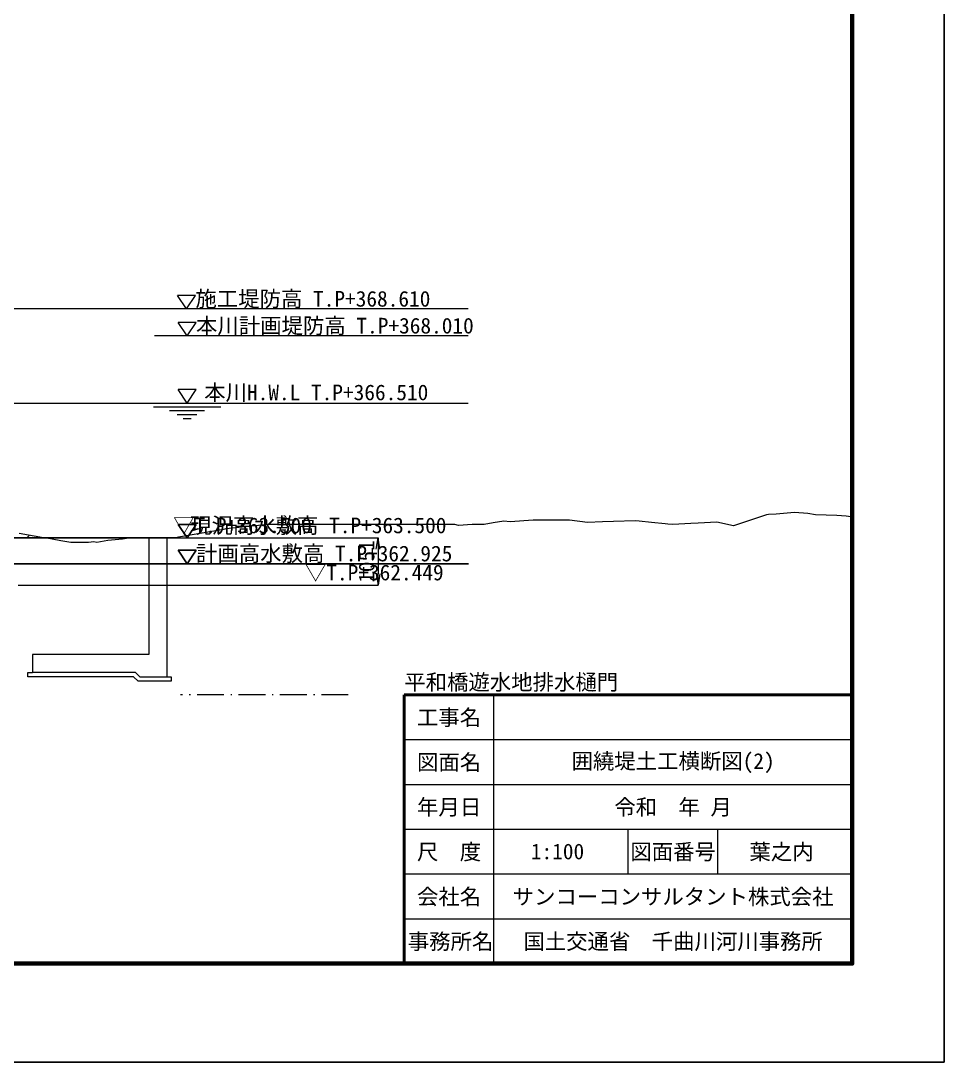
# Model space of a CAD drawing. Header units: millimetres. Extents: x -23295 to 84900, y -241468 to 58400.
# Drawn here: x 64291 to 84900, y -81156 to -57915 of the extents above; entities that cross this region are included whole.
import ezdxf
from ezdxf.enums import TextEntityAlignment as Align

# ---------------------------------------------------------------- set-up
doc = ezdxf.new("R2010")
doc.units = ezdxf.units.MM
doc.header["$LTSCALE"] = 100
doc.header["$PDSIZE"] = 300
doc.linetypes.add('SXF_一点短鎖線', pattern=[9.25, 6, -1.5, 0.25, -1.5])
doc.layers.get('Defpoints').update_dxf_attribs({"color": 191})
for name, color, linetype, lineweight in [('D-BGD', 7, 'Continuous', 13), ('D-BMK', 2, 'SXF_一点短鎖線', 13), ('D-BYP-STR7', 2, 'Continuous', 13), ('D-STR', 1, 'Continuous', 13), ('D-STR-DIM', 7, 'Continuous', 13), ('D-STR-HTXT', 7, 'Continuous', 13), ('D-STR-STRA', 6, 'Continuous', 25), ('D-STR-TXT', 7, 'Continuous', 13), ('D-TTL', 2, 'Continuous', 140), ('D-TTL-FRAM', 2, 'Continuous', 50), ('D-TTL-LINE', 7, 'Continuous', 13), ('D-TTL-TXT', 7, 'Continuous', 13), ('掘削', 4, 'Continuous', 13)]:
    doc.layers.add(name, color=color, linetype=linetype, lineweight=lineweight)
doc.styles.add('MS ゴシック', font='MS Gothic.ttf')
doc.styles.add('ＭＳ ゴシック', font='MS Gothic.ttf')
doc.dimstyles.new('DIM-100-F', dxfattribs={"dimscale": 100, "dimtxt": 3.5, "dimasz": 2.5, "dimexe": 0, "dimexo": 2, "dimgap": 0.8, "dimtad": 1, "dimdec": 0, "dimzin": 0, "dimdsep": 46, "dimtxsty": 'MS ゴシック', "dimblk": 'OPEN', "dimcen": 0.1, "dimclrd": 256, "dimclre": 256, "dimclrt": 256, "dimaunit": 1, "dimadec": 4, "dimazin": 0, "dimtfac": 1, "dimtdec": 0, "dimtmove": 2, "dimatfit": 3, "dimldrblk": 'OPEN', "dimfxl": 1, "dimtolj": 1, "dimtzin": 0, "dimlwd": -1, "dimlwe": -1, "dimarcsym": 0})

# ---------------------------------------------------------------- blocks, each defined once
blk = doc.blocks.new('_Open')
at = {"color": 0, "linetype": 'ByBlock', "lineweight": -2}
for p, q in [((-1, 0.167), (0, 0)), ((-1, -0.167), (0, 0)), ((0, 0), (-1, 0))]:
    blk.add_line(p, q, dxfattribs=at)
blk = doc.blocks.new('*D57')
at = {"layer": 'D-STR-DIM', "ltscale": 0.01, "transparency": 16777216}
for p, q in [((65031, -69456), (72265, -69456)), ((72265, -69706), (72265, -70257)), ((64234, -70507), (72265, -70507))]:
    blk.add_line(p, q, dxfattribs=at)
at = {"layer": 'Defpoints', "color": 0, "ltscale": 0.01, "transparency": 16777216}
for p in [(64831, -69456), (64034, -70507), (72265, -70507)]:
    blk.add_point(p, dxfattribs=at)
at = {"layer": 'D-STR-DIM', "ltscale": 0.01, "transparency": 16777216, "xscale": 250, "yscale": 250, "zscale": 250}
for p, rotation in [((72265, -69456), 90), ((72265, -70507), 270)]:
    blk.add_blockref('_Open', p, dxfattribs=dict(at, rotation=rotation))
at = {"layer": 'D-STR-DIM', "ltscale": 0.01, "transparency": 16777216, "insert": (72010, -69982), "char_height": 350, "attachment_point": 5, "rotation": 90, "style": 'MS ゴシック'}
blk.add_mtext('\\A1;1051', dxfattribs=at)

msp = doc.modelspace()

# ---------------------------------------------------------------- hatches: boundary and pattern name
at = {"layer": '掘削'}
h = msp.add_hatch(dxfattribs=at)
h.set_pattern_fill('ANSI33', color=256, scale=100)
h.set_pattern_definition([(45, (-164286.73, 137821.14), (-449.0128, 449.0128), []), (45, (-163837.7, 137821.14), (-449.0128, 449.0128), [317.5, -158.75])])
h.paths.add_polyline_path([(42896.3, -66056), (37078.6, -67718.2), (36987.2, -67784), (36571.8, -67969.5), (36112.9, -68174.4), (35995.1, -68226.9), (35888.5, -68274.5), (35703.1, -68407.9), (35418.4, -68584.4), (35156.1, -68701.5), (34841.7, -68927.8), (34699.8, -69005.2), (34423.7, -69128.5), (34265, -69199.4), (33850.9, -69456), (64831, -69456), (64799.2, -69450.5), (64254.3, -69356), (64086.9, -69327), (63795.8, -69356), (63677.6, -69356), (63354.5, -69356), (63100.8, -69286.8), (62792.5, -69202.6), (62622.1, -69173), (62524.1, -69129.3), (62255.9, -69009.5), (61947.4, -68956), (61789.2, -68901.2), (61523.5, -68782.5), (61370.7, -68714.3), (60804.9, -68657.9), (60794, -68656.4), (60791, -68655.5), (60785.9, -68653.2), (60424.8, -68492), (59782.6, -68205.3), (59716.5, -68175.8), (59640.5, -68141.9), (59448.5, -68056.1), (59063.8, -67884.4), (58779.3, -67757.4), (58593.7, -67674.5), (58487.1, -67626.9), (58092.1, -67450.6), (57910.4, -67376.1), (57861.3, -67356), (57776, -67332.7), (57495.1, -67256), (57333.7, -67212), (56772.7, -66961.5), (56756.9, -66952.9), (56396.5, -66693.5), (56180.2, -66597), (55769.4, -66413.6), (55664, -66366.5), (55603.5, -66323), (55297.8, -66050), (55026.8, -65882), (54766, -65765.6), (54450.1, -65624.6), (54199.2, -65512.5), (53873.4, -65278.1), (53833, -65249), (53762.7, -65198.5), (53296.6, -64909.6), (52759.4, -64669.7), (52719.9, -64656), (52511.1, -64656), (52368.1, -64656), (52143.2, -64656), (51756.1, -64656), (51566.5, -64656), (51269.5, -64656), (50989.8, -64656), (50903.3, -64656), (50752.8, -64656), (50413.1, -64656), (50170.9, -64656), (49836.3, -64656), (49749.5, -64656), (49438.4, -64656), (49259.6, -64656), (49072.2, -64656), (48746.2, -64656), (48682.9, -64656), (48339.8, -64715.5), (48106.2, -64756), (47742.9, -64819), (47607.4, -64842.5), (47529.5, -64877.3), (47241, -64956.1), (46952.8, -65034.8), (46739.6, -65093), (46508.7, -65156), (46376, -65192.3), (45884.6, -65411.7), (45776.3, -65456), (45736.2, -65467), (45222.6, -65607.2), (45043.9, -65687), (44732.9, -65740.9), (44645.9, -65764.7), (44311.4, -65856), (44069.2, -65922.2), (43945.2, -65977.5), (43729.6, -65985.5), (43212.8, -66056), (42915.7, -66056)])

# ---------------------------------------------------------------- linework, layer by layer
at = {"layer": 'D-BGD', "linetype": 'Continuous', "lineweight": 13}
msp.add_lwpolyline([(82850, -68981.3), (82763.8, -68975), (82709.2, -68970.9), (82507, -68956), (82031.4, -68938.5), (81855.5, -68908), (81555.8, -68885.9), (81150.7, -68926.3), (80979.1, -68930.7), (80932.7, -68940), (80402.4, -69118.1), (80200.3, -69186), (79825.6, -69107.2), (79411.6, -69127.8), (79248.9, -69135.9), (78845.5, -69156), (78735.5, -69145.1), (78672.2, -69138.8), (78369.2, -69108.6), (78095.5, -69081.3), (78003, -69072.1), (77518.8, -69089.9), (77270.6, -69099.1), (76942, -69111.2), (76538.2, -69056), (76365.3, -69056), (75835.6, -69056), (75805.8, -69056), (75788.6, -69056), (75725.1, -69056), (75211.9, -69093.9), (75073.3, -69080.1), (74832.3, -69121.9), (74635.2, -69156), (74368.7, -69156), (74058.5, -69178.9), (73974.7, -69156), (73829, -69156), (73242.3, -69156), (72905, -69156), (72825.7, -69156), (72328.3, -69156), (72143.6, -69156), (71822.3, -69156), (71751.6, -69156), (71411.2, -69156), (71174.9, -69156), (70819, -69156), (70678.8, -69156), (70598.2, -69156), (70299.6, -69156), (70021.4, -69156), (69815.7, -69156), (69444.7, -69193), (68943.2, -69243), (68868, -69256), (68847.7, -69259.6), (68812.4, -69265.7), (68291.3, -69356), (67809.1, -69439.7), (67749.1, -69456), (67714.6, -69456), (67586.8, -69456), (67137.9, -69456), (66805.8, -69456), (66650.4, -69471.5), (66561.1, -69480.4), (66230.4, -69513.4), (65984.4, -69556), (65918, -69544.5), (65802.5, -69556), (65407.7, -69556), (65185.6, -69517.5), (64831, -69456), (64799.2, -69450.5), (64254.3, -69356)], dxfattribs=at)
at = {"layer": 'D-BMK', "linetype": 'SXF_一点短鎖線'}
msp.add_line((71600, -72956), (67853.3, -72956), dxfattribs=at)
at = {"layer": 'D-BYP-STR7'}
msp.add_lwpolyline([(67549.2, -72556), (67649.2, -72556), (67649.2, -72656), (66907.7, -72656), (66807.7, -72556), (64449.2, -72556), (64449.2, -72456), (64549.2, -72456)], dxfattribs=at)
at = {"layer": 'D-STR'}
for p, q in [((67149.2, -69456), (67149.2, -72056)), ((67149.2, -69456), (67549.2, -69456)), ((67549.2, -69456), (67549.2, -72556)), ((64549.2, -72056), (64549.2, -72456)), ((67149.2, -72056), (64549.2, -72056)), ((66849.2, -72456), (64549.2, -72456)), ((66849.2, -72456), (66949.2, -72556)), ((66949.2, -72556), (67549.2, -72556))]:
    msp.add_line(p, q, dxfattribs=at)
at = {"layer": 'D-STR-HTXT', "linetype": 'Continuous'}
for p, q in [((68189, -64045.8), (67789, -64045.8)), ((67989, -64345.8), (67789, -64045.8)), ((67989, -64345.8), (68189, -64045.8)), ((74273.2, -64345.8), (52224.8, -64345.6)), ((68202.2, -64645.8), (67802.2, -64645.8)), ((68002.2, -64945.8), (67802.2, -64645.8)), ((68002.2, -64945.8), (68202.2, -64645.8)), ((74273.2, -64945.8), (67273.2, -64945.8))]:
    msp.add_line(p, q, dxfattribs=at)
at = {"layer": 'D-STR-HTXT'}
for p, q in [((68202.2, -66145.8), (67802.2, -66145.8)), ((68002.2, -66445.8), (67802.2, -66145.8)), ((68002.2, -66445.8), (68202.2, -66145.8)), ((54281.3, -66445.8), (74273.2, -66445.8)), ((68752.2, -66533.8), (67252.2, -66533.8)), ((68392.2, -66621.8), (67612.2, -66621.8)), ((68222.2, -66709.8), (67782.2, -66709.8)), ((68090.2, -66797.8), (67914.2, -66797.8))]:
    msp.add_line(p, q, dxfattribs=at)
at = {"layer": 'D-STR-STRA', "linetype": 'Continuous'}
msp.add_line((61531.6, -69456), (67549.2, -69456), dxfattribs=at)
at = {"layer": 'D-TTL'}
msp.add_lwpolyline([(2850, -23955.9), (2850, -78955.9), (82850, -78955.9), (82850, -23955.9)], close=True, dxfattribs=at)
at = {"layer": 'D-TTL-FRAM'}
for p, q in [((72850, -78955.9), (72850, -72955.9)), ((72850, -72955.9), (82850, -72955.9))]:
    msp.add_line(p, q, dxfattribs=at)
at = {"layer": 'D-TTL-LINE'}
for p, q in [((74850, -78955.9), (74850, -72955.9)), ((72850, -73955.9), (82850, -73955.9)), ((72850, -74955.9), (82850, -74955.9)), ((72850, -75955.9), (82850, -75955.9)), ((77850, -76955.9), (77850, -75955.9)), ((79850, -76955.9), (79850, -75955.9)), ((72850, -76955.9), (82850, -76955.9)), ((72850, -77955.9), (82850, -77955.9))]:
    msp.add_line(p, q, dxfattribs=at)
at = {"layer": 'Defpoints', "linetype": 'Continuous'}
for p, q in [((68202.1, -69156), (67802.1, -69156)), ((68002.1, -69456), (67802.1, -69156)), ((68002.1, -69456), (68202.1, -69156)), ((68202.2, -69731.1), (67802.2, -69731.1)), ((68002.2, -70031.1), (67802.2, -69731.1)), ((68002.2, -70031.1), (68202.2, -69731.1)), ((74286.4, -70031.1), (62681.1, -70031))]:
    msp.add_line(p, q, dxfattribs=at)
at = {"layer": 'Defpoints', "color": 1}
msp.add_lwpolyline([(84900, -81155.9), (800, -81155.9), (800, -21755.9), (84900, -21755.9)], close=True, dxfattribs=at)

# ---------------------------------------------------------------- texts
at = {"layer": 'D-STR-TXT', "ltscale": 0.01, "style": 'ＭＳ ゴシック'}
for s, p in [('施工堤防高 T.P+368.610', (68188.4, -64293.2)), ('本川計画堤防高 T.P+368.010', (68201.6, -64893.2)), ('本川H.W.L T.P+366.510', (68383.7, -66382.4))]:
    msp.add_text(s, height=350, dxfattribs=at).set_placement(p)
msp.add_text('▽T.P+363.500', height=350, dxfattribs=at).set_placement((69238.9, -69456.1), align=Align.BOTTOM_CENTER)
at = {"layer": 'D-TTL-TXT', "style": 'MS ゴシック'}
msp.add_text('平和橋遊水地排水樋門', height=350, dxfattribs=at).set_placement((72850, -72955.9), align=Align.BOTTOM_LEFT)
for s, p in [('工事名', (73850, -73455.9)), ('図面名', (73850, -74455.9)), ('囲繞堤土工横断図(2)', (78850, -74455.9)), ('年月日', (73850, -75455.9)), ('令和  年 月', (78850, -75455.9)), ('尺\u3000度', (73850, -76455.9)), ('1:100', (76269.8, -76455.9)), ('図面番号', (78850, -76455.9)), ('葉之内', (81269.8, -76455.9)), ('会社名', (73850, -77455.9)), ('サンコーコンサルタント株式会社', (78850, -77455.9)), ('事務所名', (73882.1, -78455.9)), ('国土交通省\u3000千曲川河川事務所', (78850, -78455.9))]:
    msp.add_text(s, height=350, dxfattribs=at).set_placement(p, align=Align.MIDDLE)
at = {"layer": 'Defpoints', "style": 'ＭＳ ゴシック'}
for s, p in [('現況高水敷高 T.P+363.500', (70930.5, -69456)), ('▽T.P+362.449', (72180.3, -70507.1))]:
    msp.add_text(s, height=350, dxfattribs=at).set_placement(p, align=Align.BOTTOM_CENTER)
at = {"layer": 'Defpoints', "ltscale": 0.01, "style": 'ＭＳ ゴシック'}
msp.add_text('計画高水敷高 T.P+362.925', height=350, dxfattribs=at).set_placement((68201.6, -69978.4))

# ---------------------------------------------------------------- dimensions: what is measured, and where the dimension line sits
at = {"layer": 'D-STR-DIM', "ltscale": 0.01}
dim = msp.add_linear_dim(base=(72265, -70507.1), p1=(64831, -69456), p2=(64033.7, -70507.1), angle=90, dimstyle='DIM-100-F', dxfattribs=at)
dim.commit()
dim.dimension.update_dxf_attribs({"geometry": '*D57', "text_midpoint": (72010, -69981.6)})

doc.saveas('drawing.dxf')
